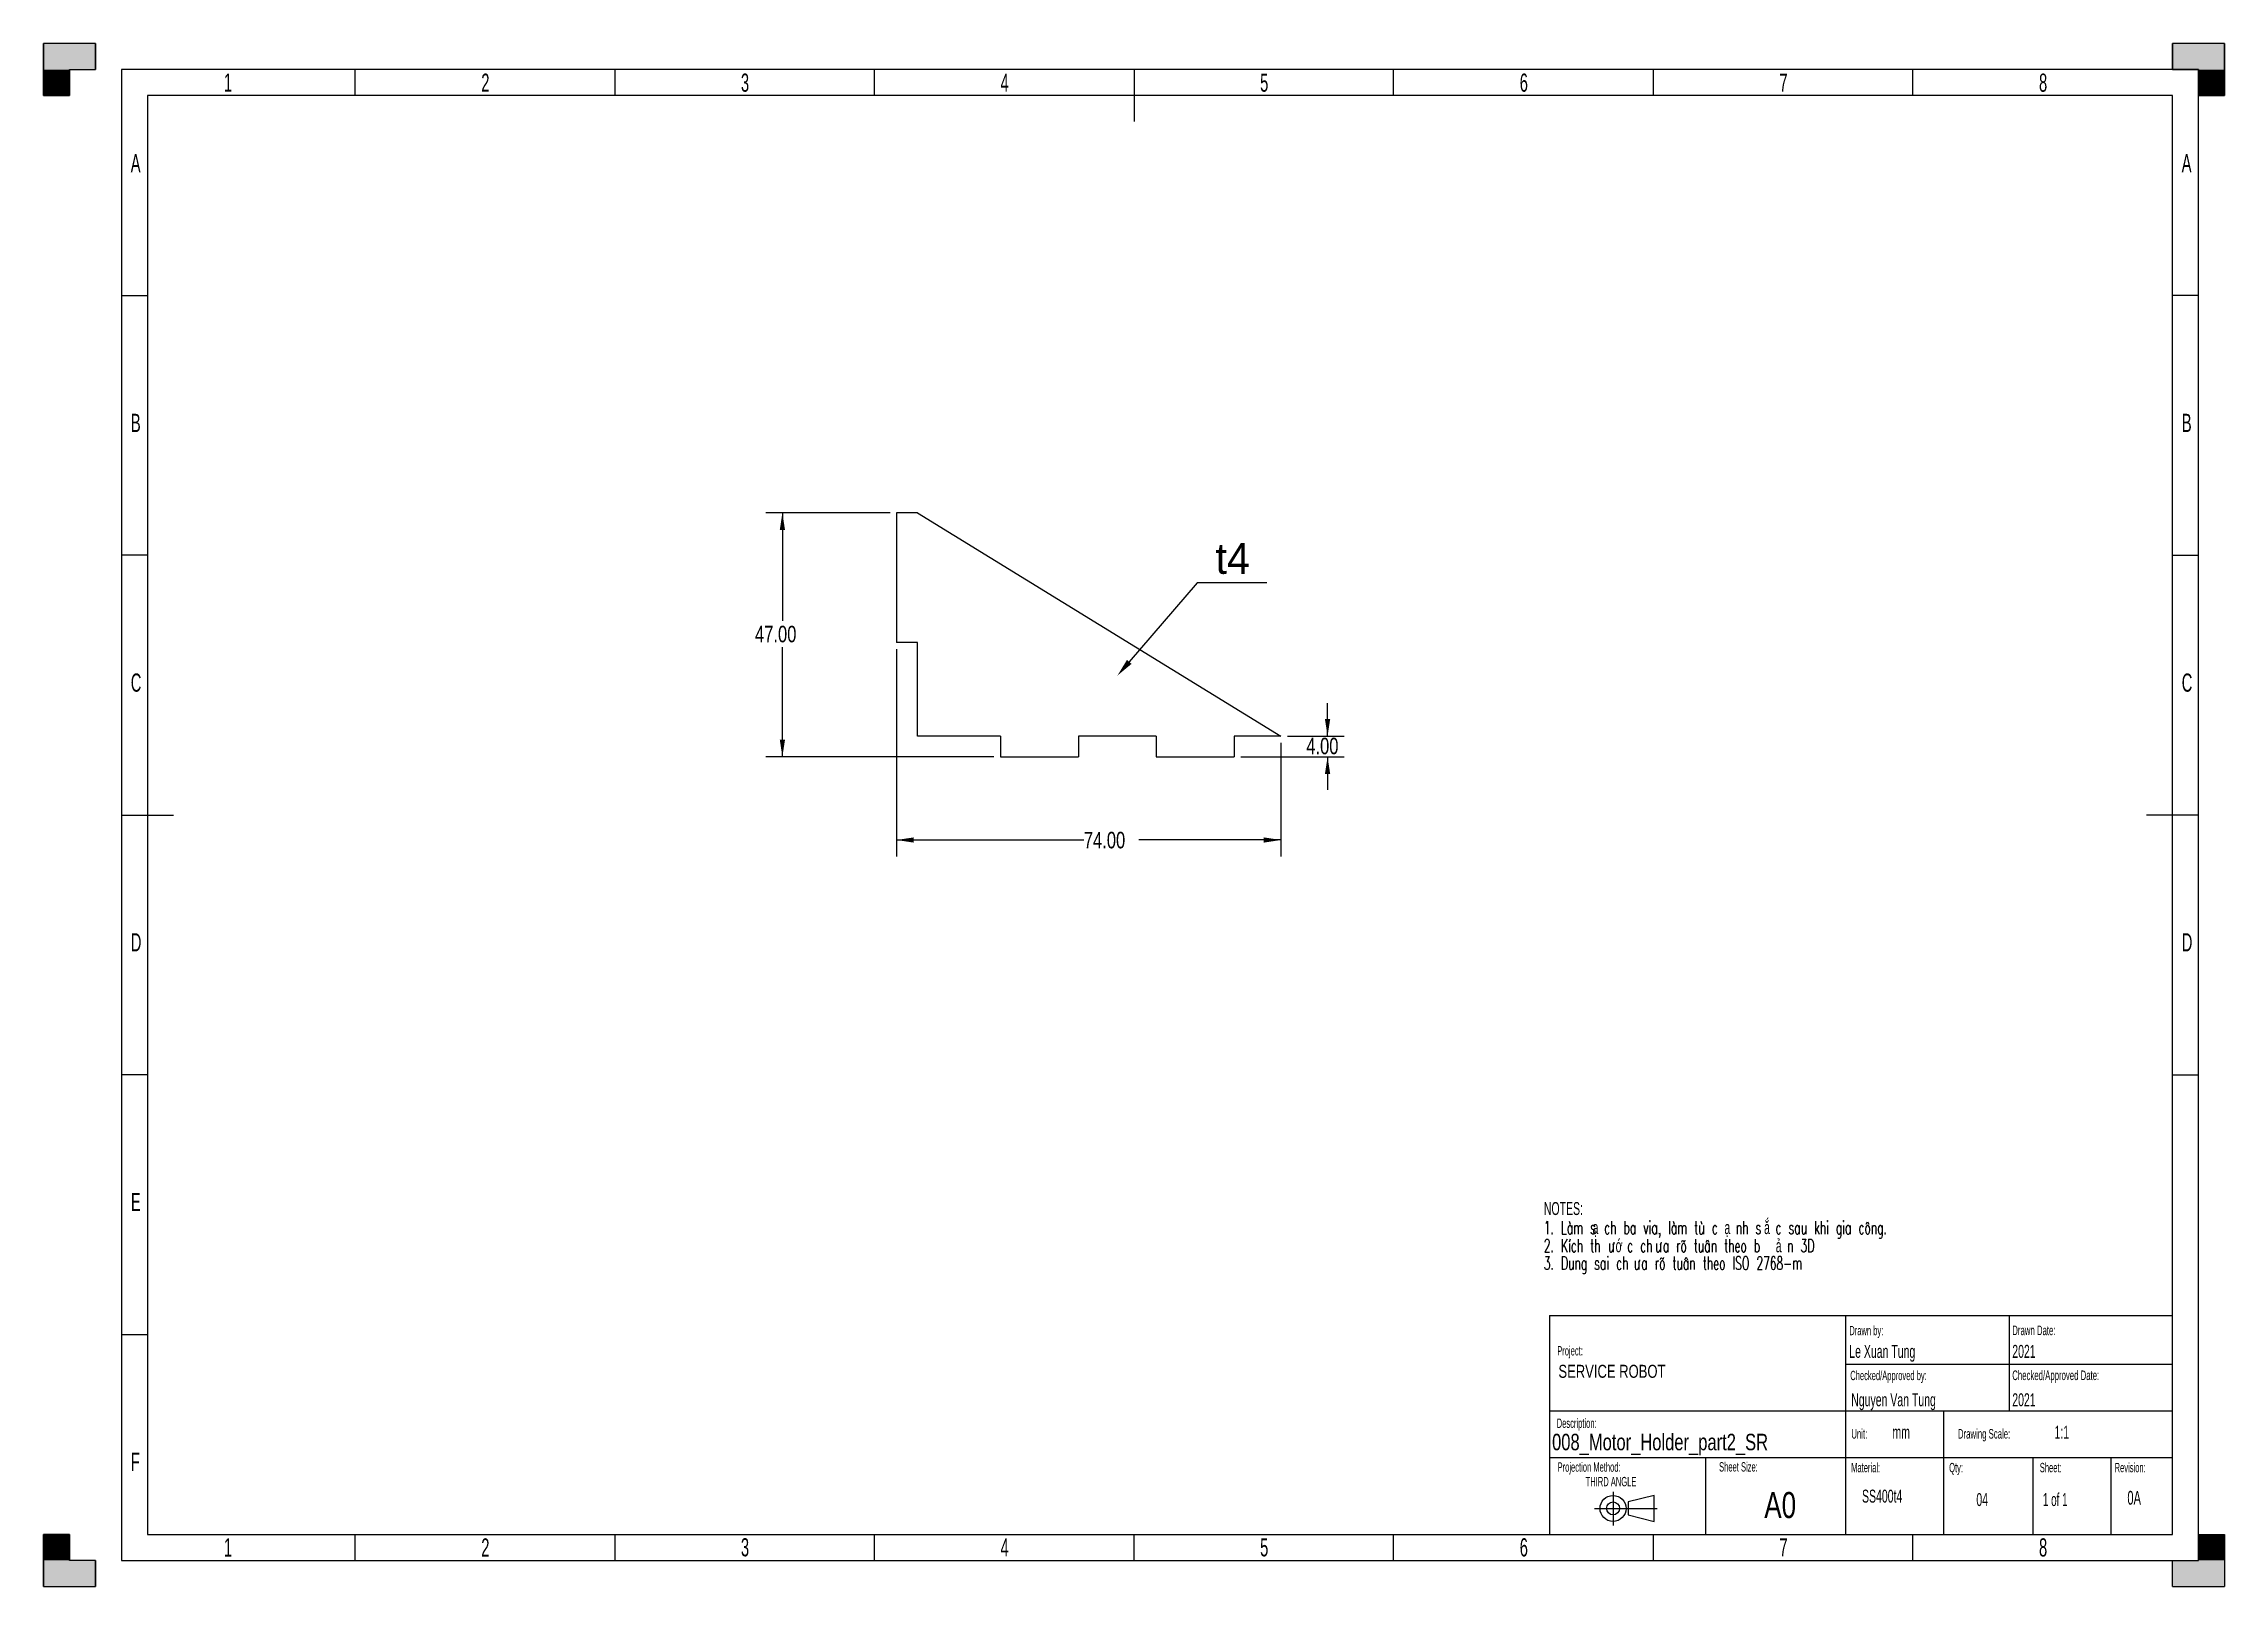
# Model space of a CAD drawing. Extents: x 0 to 420, y 0 to 297.
import ezdxf

# ---------------------------------------------------------------- set-up
doc = ezdxf.new("R2010")
doc.units = 0
doc.layers.get('0').update_dxf_attribs({"linetype": 'CONTINUOUS'})
for name, color, linetype in [('AM_5', 3, 'CONTINUOUS'), ('BORDER', 7, 'CONTINUOUS'), ('TRIM', 7, 'CONTINUOUS')]:
    doc.layers.add(name, color=color, linetype=linetype)
doc.styles.add('MtXpl_MS_PGothic', font='txt')
doc.styles.add('SLDTEXTSTYLE0', font='TXT', dxfattribs={"width": 0.75})
doc.styles.add('SLDTEXTSTYLE1', font='TXT', dxfattribs={"width": 0.605})
doc.styles.add('SLDTEXTSTYLE2', font='TXT', dxfattribs={"width": 0.605, "bigfont": 'bigfont'})
doc.styles.add('SLDTEXTSTYLE3', font='TXT', dxfattribs={"width": 0.57})
doc.dimstyles.get("Standard").update_dxf_attribs({"dimtxt": 2.5, "dimasz": 2.5, "dimexe": 1.25, "dimexo": 0.625, "dimtad": 1, "dimcen": 2.5, "dimazin": 3, "dimtfac": 1, "dimtmove": 0, "dimatfit": 3})

# ---------------------------------------------------------------- blocks, each defined once
blk = doc.blocks.new('*U9')
at = {"layer": 'TRIM', "linetype": 'CONTINUOUS'}
for p, q in [((0, 292), (0, 297)), ((10, 297), (10, 292)), ((0, 287), (0, 292)), ((5, 292), (5, 287))]:
    blk.add_line(p, q, dxfattribs=at)
at = {"layer": 'TRIM', "linetype": 'CONTINUOUS', "extrusion": (0, 0, -1)}
for points in [[(0, 297), (-10, 292), (0, 292)], [(0, 297), (-10, 297), (-10, 292)], [(0, 292), (-5, 287), (0, 287)], [(0, 292), (-5, 292), (-5, 287)]]:
    blk.add_solid(points, dxfattribs=at)
blk = doc.blocks.new('*U10')
at = {"layer": 'TRIM', "linetype": 'CONTINUOUS'}
for p, q in [((0, 5), (0, 10)), ((5, 10), (5, 5)), ((0, 0), (0, 5)), ((10, 5), (10, 0))]:
    blk.add_line(p, q, dxfattribs=at)
at = {"layer": 'TRIM', "linetype": 'CONTINUOUS', "extrusion": (0, 0, -1)}
for points in [[(0, 10), (-5, 5), (0, 5)], [(0, 10), (-5, 10), (-5, 5)], [(0, 5), (-10, 0), (0, 0)], [(0, 5), (-10, 5), (-10, 0)]]:
    blk.add_solid(points, dxfattribs=at)
blk = doc.blocks.new('*U11')
at = {"layer": 'TRIM', "linetype": 'CONTINUOUS'}
for p, q in [((415, 5), (415, 10)), ((420, 10), (420, 5)), ((410, 0), (410, 5)), ((420, 5), (420, 0))]:
    blk.add_line(p, q, dxfattribs=at)
at = {"layer": 'TRIM', "linetype": 'CONTINUOUS', "extrusion": (0, 0, -1)}
for points in [[(-415, 10), (-420, 5), (-415, 5)], [(-415, 10), (-420, 10), (-420, 5)], [(-410, 5), (-420, 0), (-410, 0)], [(-410, 5), (-420, 5), (-420, 0)]]:
    blk.add_solid(points, dxfattribs=at)
blk = doc.blocks.new('*U12')
at = {"layer": 'TRIM', "linetype": 'CONTINUOUS'}
for p, q in [((410, 292), (410, 297)), ((420, 297), (420, 292)), ((415, 287), (415, 292)), ((420, 292), (420, 287))]:
    blk.add_line(p, q, dxfattribs=at)
at = {"layer": 'TRIM', "linetype": 'CONTINUOUS', "extrusion": (0, 0, -1)}
for points in [[(-410, 297), (-420, 292), (-410, 292)], [(-410, 297), (-420, 297), (-420, 292)], [(-415, 292), (-420, 287), (-415, 287)], [(-415, 292), (-420, 292), (-420, 287)]]:
    blk.add_solid(points, dxfattribs=at)
blk = doc.blocks.new('*U13')
at = {"layer": 'BORDER', "style": 'SLDTEXTSTYLE0', "width": 0.75}
blk.add_text('008_Motor_Holder_part2_SR', height=3.175, dxfattribs=at).set_placement((290.52, 26.2))
blk = doc.blocks.new('*U14')
at = {"layer": 'BORDER', "color": 7, "style": 'SLDTEXTSTYLE1', "width": 0.605}
blk.add_text('E', height=3.5, dxfattribs=at).set_placement((16.82, 72.24))
blk = doc.blocks.new('*U15')
at = {"layer": 'BORDER', "color": 7, "style": 'SLDTEXTSTYLE1', "width": 0.605}
blk.add_text('2', height=3.5, dxfattribs=at).set_placement((84.29, 287.74))
blk = doc.blocks.new('*U16')
at = {"layer": 'BORDER', "color": 7, "style": 'SLDTEXTSTYLE1', "width": 0.605}
blk.add_text('D', height=3.5, dxfattribs=at).set_placement((16.79, 122.24))
blk = doc.blocks.new('*U17')
at = {"layer": 'BORDER', "color": 7, "style": 'SLDTEXTSTYLE1', "width": 0.605}
blk.add_text('C', height=3.5, dxfattribs=at).set_placement((16.78, 172.24))
blk = doc.blocks.new('*U18')
at = {"layer": 'BORDER', "color": 7, "style": 'SLDTEXTSTYLE1', "width": 0.605}
blk.add_text('B', height=3.5, dxfattribs=at).set_placement((16.81, 222.24))
blk = doc.blocks.new('*U19')
at = {"layer": 'BORDER', "color": 7, "style": 'SLDTEXTSTYLE1', "width": 0.605}
blk.add_text('A', height=3.5, dxfattribs=at).set_placement((16.78, 272.24))
blk = doc.blocks.new('*U20')
at = {"layer": 'BORDER', "color": 7, "style": 'SLDTEXTSTYLE1', "width": 0.605}
blk.add_text('F', height=3.5, dxfattribs=at).set_placement((16.79, 22.24))
blk = doc.blocks.new('*U21')
at = {"layer": 'BORDER', "color": 7, "style": 'SLDTEXTSTYLE1', "width": 0.605}
blk.add_text('B', height=3.5, dxfattribs=at).set_placement((411.81, 222.24))
blk = doc.blocks.new('*U22')
at = {"layer": 'BORDER', "color": 7, "style": 'SLDTEXTSTYLE1', "width": 0.605}
blk.add_text('D', height=3.5, dxfattribs=at).set_placement((411.79, 122.24))
blk = doc.blocks.new('*U23')
at = {"layer": 'BORDER', "color": 7, "style": 'SLDTEXTSTYLE1', "width": 0.605}
blk.add_text('A', height=3.5, dxfattribs=at).set_placement((411.78, 272.24))
blk = doc.blocks.new('*U24')
at = {"layer": 'BORDER', "color": 7, "style": 'SLDTEXTSTYLE1', "width": 0.605}
blk.add_text('C', height=3.5, dxfattribs=at).set_placement((411.78, 172.24))
blk = doc.blocks.new('*U25')
at = {"layer": 'BORDER', "color": 7, "style": 'SLDTEXTSTYLE1', "width": 0.605}
blk.add_text('3', height=3.5, dxfattribs=at).set_placement((134.3, 287.74))
blk = doc.blocks.new('*U26')
at = {"layer": 'BORDER', "color": 7, "style": 'SLDTEXTSTYLE1', "width": 0.605}
blk.add_text('4', height=3.5, dxfattribs=at).set_placement((184.29, 287.74))
blk = doc.blocks.new('*U27')
at = {"layer": 'BORDER', "color": 7, "style": 'SLDTEXTSTYLE1', "width": 0.605}
blk.add_text('7', height=3.5, dxfattribs=at).set_placement((334.3, 287.74))
blk = doc.blocks.new('*U28')
at = {"layer": 'BORDER', "color": 7, "style": 'SLDTEXTSTYLE1', "width": 0.605}
blk.add_text('5', height=3.5, dxfattribs=at).set_placement((234.29, 287.74))
blk = doc.blocks.new('*U29')
at = {"layer": 'BORDER', "color": 7, "style": 'SLDTEXTSTYLE1', "width": 0.605}
blk.add_text('6', height=3.5, dxfattribs=at).set_placement((284.29, 287.74))
blk = doc.blocks.new('*U30')
at = {"layer": 'BORDER', "color": 7, "style": 'SLDTEXTSTYLE1', "width": 0.605}
blk.add_text('8', height=3.5, dxfattribs=at).set_placement((384.3, 287.74))
blk = doc.blocks.new('*U31')
at = {"layer": 'BORDER', "color": 7, "style": 'SLDTEXTSTYLE1', "width": 0.605}
blk.add_text('1', height=3.5, dxfattribs=at).set_placement((34.71, 287.74))
blk = doc.blocks.new('*U32')
at = {"layer": 'BORDER', "color": 7, "style": 'SLDTEXTSTYLE1', "width": 0.605}
blk.add_text('6', height=3.5, dxfattribs=at).set_placement((284.29, 5.76))
blk = doc.blocks.new('*U33')
at = {"layer": 'BORDER', "color": 7, "style": 'SLDTEXTSTYLE1', "width": 0.605}
blk.add_text('2', height=3.5, dxfattribs=at).set_placement((84.29, 5.74))
blk = doc.blocks.new('*U34')
at = {"layer": 'BORDER', "color": 7, "style": 'SLDTEXTSTYLE1', "width": 0.605}
blk.add_text('1', height=3.5, dxfattribs=at).set_placement((34.71, 5.74))
blk = doc.blocks.new('*U35')
at = {"layer": 'BORDER', "color": 7, "style": 'SLDTEXTSTYLE1', "width": 0.605}
blk.add_text('5', height=3.5, dxfattribs=at).set_placement((234.29, 5.77))
blk = doc.blocks.new('*U36')
at = {"layer": 'BORDER', "color": 7, "style": 'SLDTEXTSTYLE1', "width": 0.605}
blk.add_text('3', height=3.5, dxfattribs=at).set_placement((134.3, 5.78))
blk = doc.blocks.new('*U37')
at = {"layer": 'BORDER', "color": 7, "style": 'SLDTEXTSTYLE1', "width": 0.605}
blk.add_text('4', height=3.5, dxfattribs=at).set_placement((184.29, 5.75))
blk = doc.blocks.new('*U38')
at = {"layer": 'BORDER', "color": 7, "style": 'SLDTEXTSTYLE1', "width": 0.605}
blk.add_text('7', height=3.5, dxfattribs=at).set_placement((334.3, 5.75))
blk = doc.blocks.new('*U39')
at = {"layer": 'BORDER', "color": 7, "style": 'SLDTEXTSTYLE1', "width": 0.605}
blk.add_text('8', height=3.5, dxfattribs=at).set_placement((384.3, 5.75))
blk = doc.blocks.new('*U40')
at = {"layer": 'BORDER', "color": 0, "style": 'SLDTEXTSTYLE1', "width": 0.605}
blk.add_text('NOTES:', height=2.5, dxfattribs=at).set_placement((0, 0.72))
blk = doc.blocks.new('*U41')
at = {"layer": 'BORDER', "color": 0, "width": 0.605}
for s, style, p in [('ắ', 'MtXpl_MS_PGothic', (42.41, -2.94)), ('1. Làm s', 'SLDTEXTSTYLE2', (0, -2.94)), ('ạ', 'MtXpl_MS_PGothic', (9.38, -2.94)), ('ch ba via, làm tù c', 'SLDTEXTSTYLE2', (11.58, -2.94)), ('ạ', 'MtXpl_MS_PGothic', (34.77, -2.94)), ('nh s', 'SLDTEXTSTYLE2', (36.97, -2.94)), ('c sau khi gia công.', 'SLDTEXTSTYLE2', (44.61, -2.94))]:
    blk.add_text(s, height=2.5, dxfattribs=dict(at, style=style)).set_placement(p)
blk = doc.blocks.new('*U42')
at = {"layer": 'BORDER', "color": 0, "width": 0.605}
for s, style, p in [('2. Kích th', 'SLDTEXTSTYLE2', (0, -6.44)), ('ớ', 'MtXpl_MS_PGothic', (13.82, -6.44)), ('c ch', 'SLDTEXTSTYLE2', (16.02, -6.44)), ('a rõ tuân theo b', 'SLDTEXTSTYLE2', (22.88, -6.44)), ('ả', 'MtXpl_MS_PGothic', (44.66, -6.44)), ('n 3D', 'SLDTEXTSTYLE2', (46.86, -6.44)), ('ư', 'SLDTEXTSTYLE2', (12.4, -6.44)), ('ư', 'SLDTEXTSTYLE2', (21.46, -6.44))]:
    blk.add_text(s, height=2.5, dxfattribs=dict(at, style=style)).set_placement(p)
blk = doc.blocks.new('*U43')
at = {"layer": 'BORDER', "color": 0, "style": 'SLDTEXTSTYLE2', "width": 0.605}
for s, p in [('3. Dung sai ch', (0, -9.79)), ('ư', (17.34, -9.79)), ('a rõ tuân theo ISO 2768-m', (18.76, -9.79))]:
    blk.add_text(s, height=2.5, dxfattribs=at).set_placement(p)
blk = doc.blocks.new('SW_NOTE_0')
for name in ['*U40', '*U41', '*U42', '*U43']:
    blk.add_blockref(name, (0, 0))
blk = doc.blocks.new('*U44')
at = {"layer": 'BORDER', "style": 'SLDTEXTSTYLE1', "width": 0.605}
blk.add_text('Project:', height=1.8, dxfattribs=at).set_placement((291.51, 44.45))
blk = doc.blocks.new('*U45')
at = {"layer": 'BORDER', "style": 'SLDTEXTSTYLE0', "width": 0.75}
blk.add_text('SERVICE ROBOT', height=2.5, dxfattribs=at).set_placement((291.74, 40.15))
blk = doc.blocks.new('*U46')
at = {"layer": 'BORDER', "style": 'SLDTEXTSTYLE1', "width": 0.605}
blk.add_text('Description:', height=1.8, dxfattribs=at).set_placement((291.41, 30.51))
blk = doc.blocks.new('*U47')
at = {"layer": 'BORDER', "style": 'SLDTEXTSTYLE1', "width": 0.605}
blk.add_text('Unit:', height=1.852, dxfattribs=at).set_placement((348.15, 28.45))
blk = doc.blocks.new('*U48')
at = {"layer": 'BORDER', "style": 'SLDTEXTSTYLE1', "width": 0.605}
blk.add_text('mm', height=2.5, dxfattribs=at).set_placement((356.07, 28.43))
blk = doc.blocks.new('*U49')
at = {"layer": 'BORDER', "style": 'SLDTEXTSTYLE1', "width": 0.605}
blk.add_text('SS400t4', height=2.5, dxfattribs=at).set_placement((350.21, 16.12))
blk = doc.blocks.new('*U50')
at = {"layer": 'BORDER', "style": 'SLDTEXTSTYLE1', "width": 0.605}
blk.add_text('04', height=2.5, dxfattribs=at).set_placement((372.23, 15.46))
blk = doc.blocks.new('*U51')
at = {"layer": 'BORDER', "style": 'SLDTEXTSTYLE1', "width": 0.605}
blk.add_text('Qty:', height=1.8, dxfattribs=at).set_placement((366.99, 21.97))
blk = doc.blocks.new('*U52')
at = {"layer": 'BORDER', "style": 'SLDTEXTSTYLE1', "width": 0.605}
blk.add_text('1:1', height=2.5, dxfattribs=at).set_placement((387.28, 28.43))
blk = doc.blocks.new('*U53')
at = {"layer": 'BORDER', "style": 'SLDTEXTSTYLE1', "width": 0.605}
blk.add_text('0A', height=2.646, dxfattribs=at).set_placement((401.32, 15.73))
blk = doc.blocks.new('*U54')
at = {"layer": 'BORDER', "style": 'SLDTEXTSTYLE1', "width": 0.605}
blk.add_text('2021', height=2.5, dxfattribs=at).set_placement((379.15, 34.67))
blk = doc.blocks.new('*U55')
at = {"layer": 'BORDER', "style": 'SLDTEXTSTYLE1', "width": 0.605}
blk.add_text('Nguyen Van Tung', height=2.5, dxfattribs=at).set_placement((348.13, 34.67))
blk = doc.blocks.new('*U56')
at = {"layer": 'BORDER', "style": 'SLDTEXTSTYLE1', "width": 0.605}
blk.add_text('2021', height=2.5, dxfattribs=at).set_placement((379.15, 43.99))
blk = doc.blocks.new('*U57')
at = {"layer": 'BORDER', "style": 'SLDTEXTSTYLE1', "width": 0.605}
blk.add_text('Le Xuan Tung', height=2.5, dxfattribs=at).set_placement((347.76, 43.99))
blk = doc.blocks.new('*U58')
at = {"layer": 'BORDER', "style": 'SLDTEXTSTYLE1', "width": 0.605}
blk.add_text('Drawing Scale:', height=1.8521, dxfattribs=at).set_placement((368.68, 28.45))
blk = doc.blocks.new('*U59')
at = {"layer": 'BORDER', "style": 'SLDTEXTSTYLE1', "width": 0.605}
blk.add_text('Checked/Approved Date:', height=1.8521, dxfattribs=at).set_placement((379.15, 39.71))
blk = doc.blocks.new('*U60')
at = {"layer": 'BORDER', "style": 'SLDTEXTSTYLE1', "width": 0.605}
blk.add_text('Drawn Date:', height=1.8521, dxfattribs=at).set_placement((379.15, 48.36))
blk = doc.blocks.new('*U61')
at = {"layer": 'BORDER', "style": 'SLDTEXTSTYLE1', "width": 0.605}
blk.add_text('Drawn by:', height=1.8, dxfattribs=at).set_placement((347.76, 48.35))
blk = doc.blocks.new('*U62')
at = {"layer": 'BORDER', "style": 'SLDTEXTSTYLE0', "width": 0.75}
blk.add_text('A0', height=5, dxfattribs=at).set_placement((331.39, 13.16))
blk = doc.blocks.new('*U63')
at = {"layer": 'BORDER', "style": 'SLDTEXTSTYLE1', "width": 0.605}
blk.add_text('Sheet Size:', height=1.8, dxfattribs=at).set_placement((322.69, 22.11))
blk = doc.blocks.new('*U64')
at = {"layer": 'BORDER', "color": 0, "style": 'SLDTEXTSTYLE1', "width": 0.605}
blk.add_text('Projection Method:', height=1.8, dxfattribs=at).set_placement((0, 0.52))
blk = doc.blocks.new('*U65')
at = {"layer": 'BORDER', "color": 0, "style": 'SLDTEXTSTYLE1', "width": 0.605}
blk.add_text('THIRD ANGLE', height=1.8, dxfattribs=at).set_placement((5.4, -2.28))
blk = doc.blocks.new('SW_NOTE_0_1')
for name in ['*U64', '*U65']:
    blk.add_blockref(name, (0, 0))
blk = doc.blocks.new('*U66')
at = {"layer": 'BORDER', "style": 'SLDTEXTSTYLE1', "width": 0.605}
blk.add_text('Checked/Approved by:', height=1.8, dxfattribs=at).set_placement((347.95, 39.7))
blk = doc.blocks.new('*U67')
at = {"layer": 'BORDER', "style": 'SLDTEXTSTYLE3', "width": 0.57}
blk.add_text('1 of 1', height=2.5, dxfattribs=at).set_placement((385.04, 15.46))
blk = doc.blocks.new('*U68')
at = {"layer": 'BORDER', "style": 'SLDTEXTSTYLE1', "width": 0.605}
blk.add_text('Material:', height=1.8, dxfattribs=at).set_placement((348.12, 21.97))
blk = doc.blocks.new('*U69')
at = {"layer": 'BORDER', "style": 'SLDTEXTSTYLE1', "width": 0.605}
blk.add_text('Revision:', height=1.8, dxfattribs=at).set_placement((398.86, 21.97))
blk = doc.blocks.new('*U70')
at = {"layer": 'BORDER', "style": 'SLDTEXTSTYLE1', "width": 0.605}
blk.add_text('Sheet:', height=1.8, dxfattribs=at).set_placement((384.45, 21.97))
blk = doc.blocks.new('*U71')
at = {"layer": 'BORDER', "style": 'SLDTEXTSTYLE0', "width": 0.75}
blk.add_text('74.00', height=3.175, dxfattribs=at).set_placement((200.34, 142.08))
blk = doc.blocks.new('_D')
at = {"layer": 'BORDER'}
for p, q in [((164.28, 180.42), (164.28, 140.51)), ((238.28, 162.42), (238.28, 140.51)), ((164.28, 143.69), (200.34, 143.69)), ((238.28, 143.69), (210.9, 143.69))]:
    blk.add_line(p, q, dxfattribs=at)
for points in [[(164.28, 143.69), (167.59, 143.18), (167.59, 144.19)], [(238.28, 143.69), (234.98, 144.19), (234.98, 143.18)]]:
    blk.add_solid(points, dxfattribs=at)
blk.add_blockref('*U71', (0, 0))
blk = doc.blocks.new('*U72')
at = {"layer": 'BORDER', "style": 'SLDTEXTSTYLE0', "width": 0.75}
blk.add_text('4.00', height=3.175, dxfattribs=at).set_placement((243.18, 160.2))
blk = doc.blocks.new('_D_1')
at = {"layer": 'BORDER'}
for p, q in [((247.28, 163.69), (247.28, 170.04)), ((230.55, 159.69), (250.46, 159.69)), ((239.55, 163.69), (250.46, 163.69)), ((247.28, 159.69), (247.28, 153.34))]:
    blk.add_line(p, q, dxfattribs=at)
for points in [[(247.28, 163.69), (247.79, 166.99), (246.77, 166.99)], [(247.28, 159.69), (246.77, 156.38), (247.79, 156.38)]]:
    blk.add_solid(points, dxfattribs=at)
blk.add_blockref('*U72', (0, 0))
blk = doc.blocks.new('*U73')
at = {"layer": 'BORDER', "style": 'SLDTEXTSTYLE0', "width": 0.75}
blk.add_text('47.00', height=3.175, dxfattribs=at).set_placement((137.01, 181.75))
blk = doc.blocks.new('_D_2')
at = {"layer": 'BORDER'}
for p, q in [((163.01, 206.69), (139.11, 206.69)), ((142.28, 206.69), (142.28, 185.87)), ((142.28, 159.69), (142.28, 180.83)), ((183.01, 159.69), (139.11, 159.69))]:
    blk.add_line(p, q, dxfattribs=at)
for points in [[(142.28, 206.69), (141.78, 203.38), (142.79, 203.38)], [(142.28, 159.69), (142.79, 162.99), (141.78, 162.99)]]:
    blk.add_solid(points, dxfattribs=at)
blk.add_blockref('*U73', (0, 0))
blk = doc.blocks.new('*U74')
at = {"layer": 'AM_5', "color": 2}
blk.add_text('t4', height=5.95, dxfattribs=at).set_placement((225.69, 194.92))
blk = doc.blocks.new('*S8')
at = {"layer": 'AM_5'}
for p, q in [((222.19, 193.17), (209.09, 177.98)), ((235.61, 193.17), (222.19, 193.17))]:
    blk.add_line(p, q, dxfattribs=at)
at = {"layer": 'AM_5', "linetype": 'CONTINUOUS'}
blk.add_trace([(208.65, 178.36), (209.53, 177.6), (206.8, 175.33)], dxfattribs=at)
blk.add_blockref('*U74', (0, 0))

msp = doc.modelspace()

# ---------------------------------------------------------------- linework, layer by layer
at = {"color": 7, "linetype": 'CONTINUOUS'}
for p, q in [((164.285, 206.686), (164.285, 181.686)), ((168.285, 206.686), (164.285, 206.686)), ((168.285, 206.686), (238.285, 163.686)), ((168.285, 181.686), (164.285, 181.686)), ((168.285, 163.686), (168.285, 181.686)), ((184.285, 163.686), (168.285, 163.686)), ((184.285, 163.686), (184.285, 159.686)), ((184.285, 159.686), (199.285, 159.686)), ((214.285, 163.686), (199.285, 163.686)), ((199.285, 163.686), (199.285, 159.686)), ((214.285, 163.686), (214.285, 159.686)), ((214.285, 159.686), (229.285, 159.686)), ((229.285, 163.686), (229.285, 159.686)), ((238.285, 163.686), (229.285, 163.686))]:
    msp.add_line(p, q, dxfattribs=at)
at = {"layer": 'BORDER', "linetype": 'CONTINUOUS'}
for p, q in [((415, 292), (15, 292)), ((15, 292), (15, 5)), ((60, 287), (60, 292)), ((110, 292), (110, 287)), ((160, 287), (160, 292)), ((210, 292), (210, 282)), ((260, 287), (260, 292)), ((310, 292), (310, 287)), ((360, 287), (360, 292)), ((415, 5), (415, 292)), ((410, 287), (20, 287)), ((20, 287), (20, 10)), ((410, 10), (410, 287)), ((15, 248.5), (20, 248.5)), ((415, 248.5), (410, 248.5)), ((20, 198.5), (15, 198.5)), ((410, 198.5), (415, 198.5)), ((15, 148.5), (25, 148.5)), ((415, 148.5), (405, 148.5)), ((20, 98.5), (15, 98.5)), ((410, 98.5), (415, 98.5)), ((290.041, 52.144), (290.041, 10.144)), ((15, 48.5), (20, 48.5)), ((365.986, 10.144), (365.986, 33.714)), ((410.004, 24.714), (347.058, 24.714)), ((383.204, 10.144), (383.204, 24.714)), ((398.204, 10.144), (398.204, 24.714)), ((310.16, 17.509), (305.16, 16.259)), ((310.16, 12.509), (310.16, 17.509)), ((305.16, 16.259), (305.16, 13.759)), ((305.16, 13.759), (310.16, 12.509)), ((20, 10), (410, 10)), ((60, 5), (60, 10)), ((110, 10), (110, 5)), ((160, 5), (160, 10)), ((260, 5), (260, 10)), ((310, 10), (310, 5)), ((360, 5), (360, 10)), ((15, 5), (415, 5))]:
    msp.add_line(p, q, dxfattribs=at)
at = {"layer": 'BORDER'}
for p, q in [((290.041, 52.144), (410.041, 52.144)), ((347.058, 52.144), (347.058, 10.144)), ((378.574, 52.144), (378.574, 33.714)), ((410.004, 42.714), (347.058, 42.714)), ((347.058, 33.714), (290.041, 33.714)), ((410.09, 33.714), (347.058, 33.714)), ((320.041, 24.714), (290.004, 24.714)), ((347.058, 24.714), (320.041, 24.714)), ((320.041, 24.714), (320.041, 10.144)), ((302.26, 18.186), (302.26, 11.733)), ((298.719, 15.009), (310.733, 15.009)), ((210, 5), (210, 10))]:
    msp.add_line(p, q, dxfattribs=at)
at = {"layer": 'BORDER', "linetype": 'CONTINUOUS'}
for radius in [2.5, 1.25]:
    msp.add_circle((302.26, 15.009), radius, dxfattribs=at)
at = {"layer": 'TRIM'}
for p, q in [((0, 297), (0, 287)), ((10, 297), (0, 297)), ((10, 292), (10, 297)), ((420, 297), (410, 297)), ((410, 297), (410, 292)), ((420, 287), (420, 297)), ((5, 287), (5, 292)), ((5, 292), (10, 292)), ((410, 292), (415, 292)), ((415, 292), (415, 287)), ((0, 287), (5, 287)), ((415, 287), (420, 287)), ((5, 10), (0, 10)), ((0, 10), (0, 0)), ((5, 5), (5, 10)), ((415, 5), (415, 10)), ((415, 10), (420, 10)), ((420, 10), (420, 0)), ((10, 5), (5, 5)), ((10, 0), (10, 5)), ((410, 0), (410, 5)), ((410, 5), (415, 5)), ((0, 0), (10, 0)), ((410, 0), (420, 0))]:
    msp.add_line(p, q, dxfattribs=at)

# ---------------------------------------------------------------- block references
for name in ['*U31', '*U15', '*U25', '*U26', '*U28', '*U29', '*U27', '*U30', '*U19', '*U23', '*U18', '*U21', '*U17', '*U24', '*U16', '*U22', '*U14', '*U44', '*U61', '*U57', '*U56', '*U60', '*U45', '*U66', '*U59', '*U55', '*U54', '*U13', '*U46', '*U47', '*U48', '*U58', '*U52', '*U20', '*U63', '*U68', '*U51', '*U70', '*U69', '*U62', '*U49', '*U50', '*U67', '*U53', '*U34', '*U33', '*U36', '*U37', '*U35', '*U32', '*U38', '*U39']:
    msp.add_blockref(name, (0, 0))
at = {"layer": 'AM_5'}
msp.add_blockref('*S8', (0, 0), dxfattribs=at)
at = {"layer": 'BORDER'}
for name, p in [('SW_NOTE_0', (288.937, 70.768)), ('SW_NOTE_0_1', (291.576, 21.552))]:
    msp.add_blockref(name, p, dxfattribs=at)
at = {"layer": 'TRIM', "linetype": 'CONTINUOUS'}
for name in ['*U9', '*U12', '*U10', '*U11']:
    msp.add_blockref(name, (0, 0), dxfattribs=at)

# ---------------------------------------------------------------- dimensions: what is measured, and where the dimension line sits
at = {"layer": 'BORDER'}
for base, p1, p2, picture, middle in [((142.285, 159.686), (164.285, 206.686), (184.285, 159.686), '_D_2', (142.285, 183.349)), ((247.281, 159.686), (238.285, 163.686), (229.285, 159.686), '_D_1', (247.281, 161.799))]:
    dim = msp.add_linear_dim(base=base, p1=p1, p2=p2, angle=90, dimstyle='Standard', dxfattribs=at)
    dim.commit()
    dim.dimension.update_dxf_attribs({"geometry": picture, "text_midpoint": middle, "dimtype": 128})
dim = msp.add_linear_dim(base=(238.285, 143.686), p1=(164.285, 181.686), p2=(238.285, 163.686), dimstyle='Standard', dxfattribs=at)
dim.commit()
dim.dimension.update_dxf_attribs({"geometry": '_D', "text_midpoint": (205.617, 143.686), "dimtype": 128})

doc.saveas('drawing.dxf')
